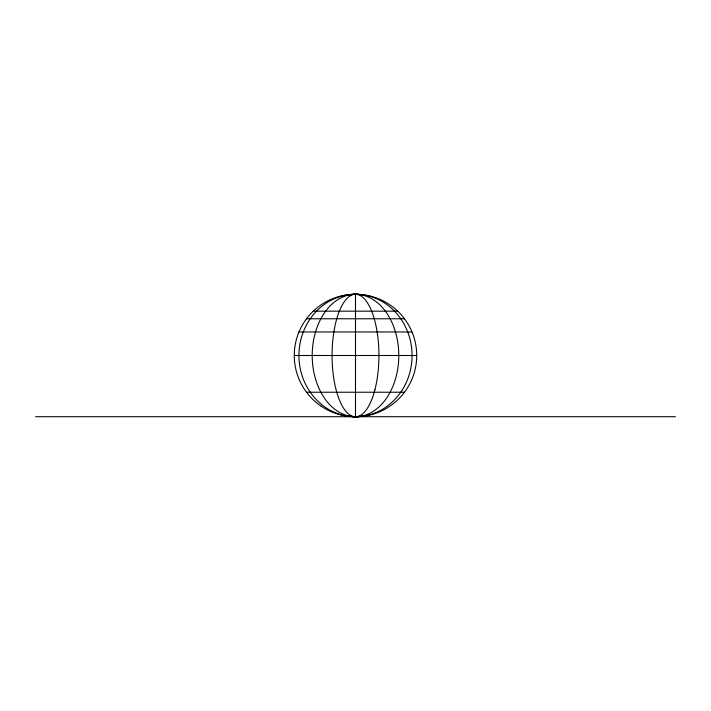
<?xml version="1.0" encoding="UTF-8"?>
<svg xmlns="http://www.w3.org/2000/svg" width="711" height="711" viewBox="0 0 711 711"><rect width="100%" height="100%" fill="white"/><g stroke="black" fill="none" stroke-linecap="round" stroke-linejoin="round"><path stroke-width="1.07" d="M313.275 311.169L397.725 311.169M306.521 318.768L404.479 318.768M298.993 331.957L412.007 331.957M294.283 355.5L416.717 355.5M306.521 392.232L404.479 392.232M35.55 416.717L675.45 416.717M355.5 294.283L355.5 416.717M347.306 295.385A61.217 43.291 -90 0 1 398.791 355.5A61.217 43.291 90 0 1 352.754 416.593A61.217 43.291 90 0 1 312.556 347.75A61.217 43.291 90 0 1 363.694 295.385M363.694 415.615A61.217 43.291 -90 0 1 347.306 415.615M374.901 389.815A61.217 23.427 -90 0 0 357.171 294.434A61.217 23.427 -90 0 0 334.428 382.251A61.217 23.427 -90 0 0 374.901 389.815M402.337 389.815A61.217 56.56 -90 0 0 359.535 294.434A61.217 56.56 -90 0 0 304.628 382.251A61.217 56.56 -90 0 0 402.337 389.815M321.185 406.203A61.217 61.217 0 0 0 416.566 359.864A61.217 61.217 0 0 0 328.749 300.433A61.217 61.217 0 0 0 321.185 406.203"/></g></svg>
